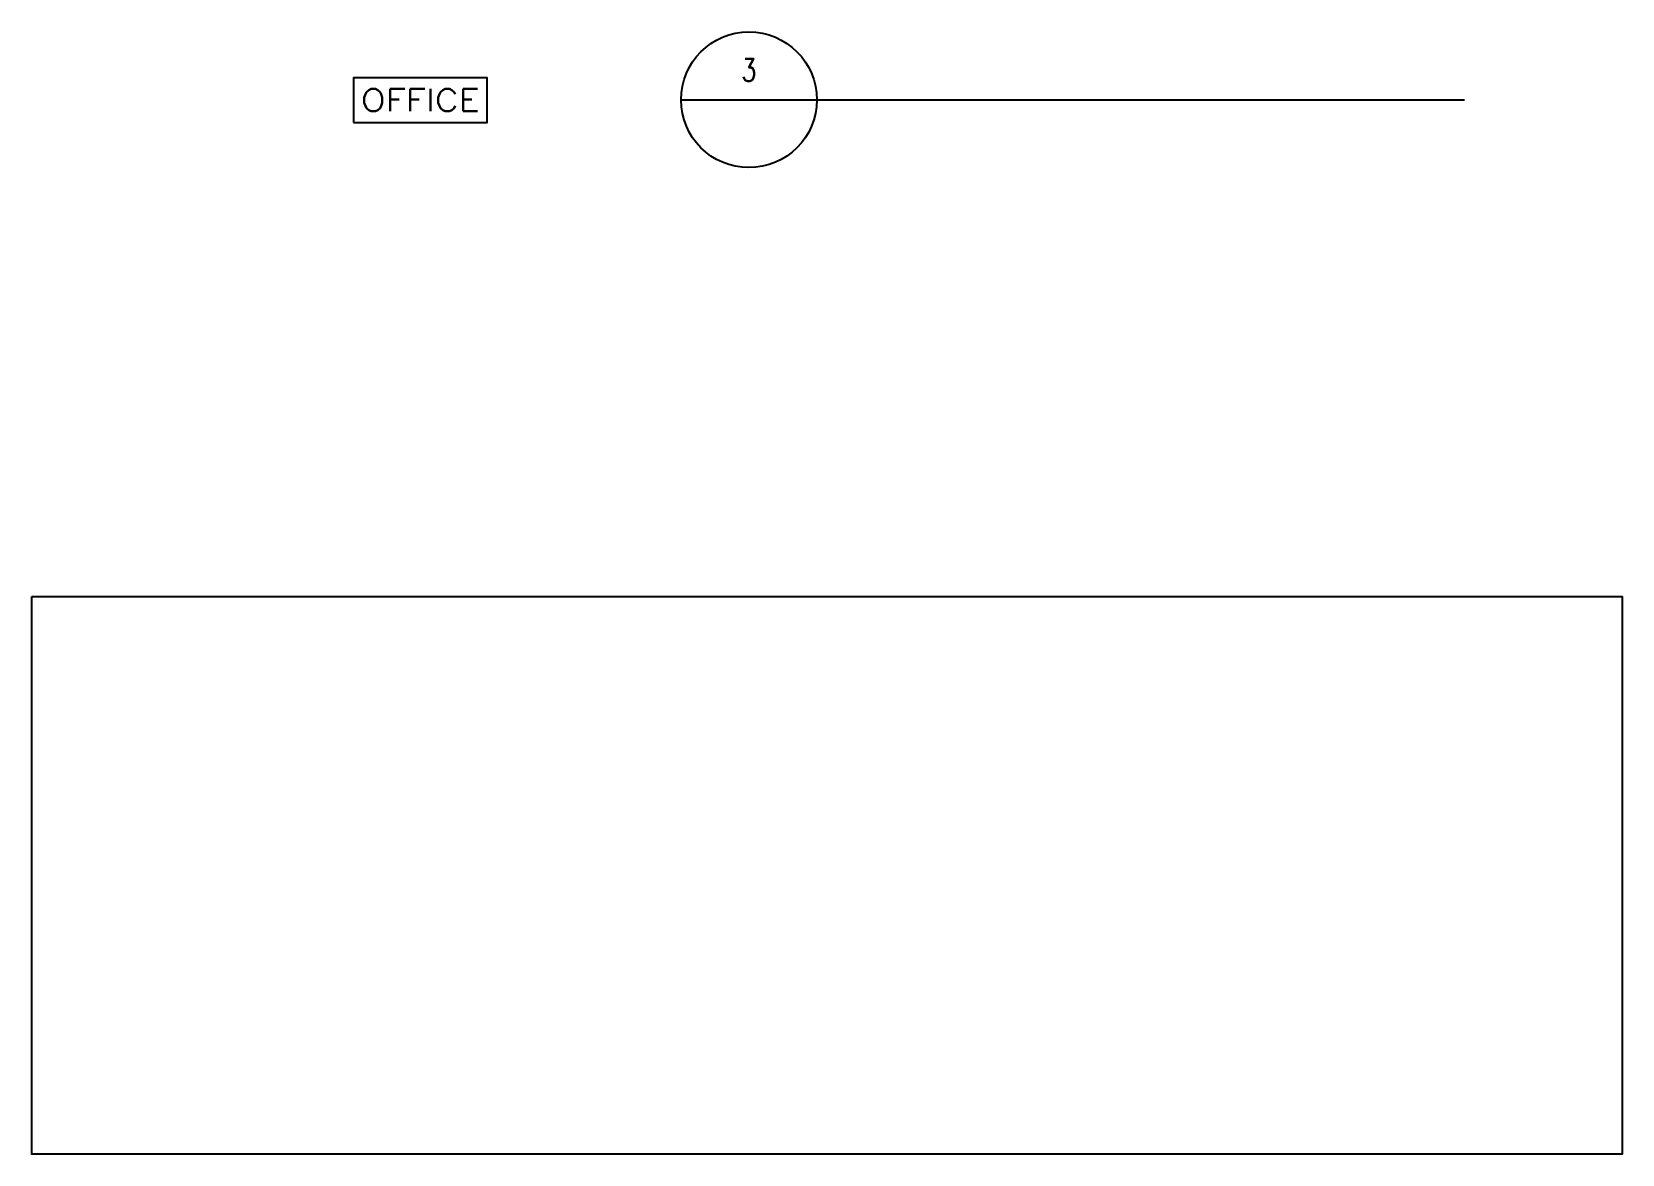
# Model space of a CAD drawing. Header units: centimetres. Extents: x 20 to 2161, y 323 to 1834.
import ezdxf
from ezdxf.enums import TextEntityAlignment as Align

# ---------------------------------------------------------------- set-up
doc = ezdxf.new("R2010")
doc.units = ezdxf.units.CM
doc.header["$MEASUREMENT"] = 0
doc.styles.get("Standard").update_dxf_attribs({"font": 'simplex.shx', "width": 0.8, "height": 30})

msp = doc.modelspace()

# ---------------------------------------------------------------- linework, layer by layer
msp.add_line((893.8, 1742.4), (1948.2, 1742.4))
for points in [[(453.1, 1711.9), (633.1, 1711.9), (633.1, 1771.9), (453.1, 1771.9)], [(20.1, 1073.9), (2160.5, 1073.9), (2160.5, 323), (20.1, 323)]]:
    msp.add_lwpolyline(points, close=True)
msp.add_circle((985.3, 1742.4), 91.4)

# ---------------------------------------------------------------- texts
at = {"width": 0.8}
msp.add_text('3', height=30, dxfattribs=at).set_placement((985.3, 1782.4), align=Align.MIDDLE_CENTER)
at = {"width": 1.12}
msp.add_text('OFFICE', height=30, dxfattribs=at).set_placement((463.1, 1726.9), (623.1, 1726.9), align=Align.FIT)

doc.saveas('drawing.dxf')
